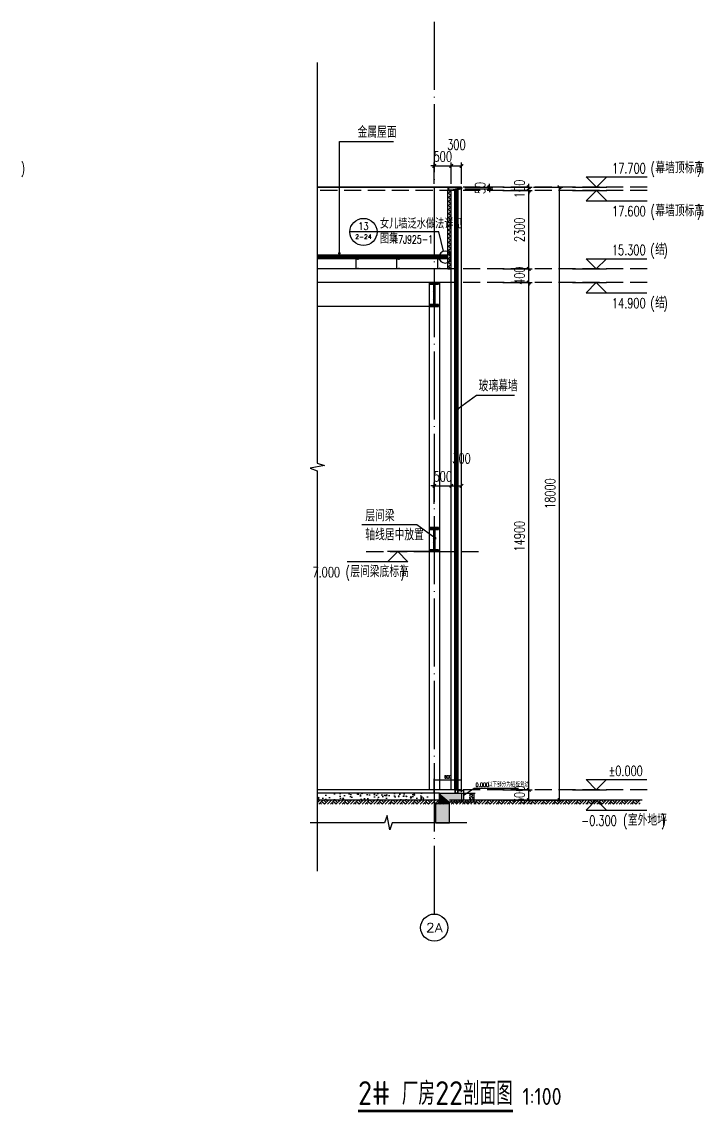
# Model space of a CAD drawing. Extents: x -1899985 to -450366, y 556196 to 2151267.
# Drawn here: x -1043821 to -1023892, y 558787 to 590815 of the extents above; entities that cross this region are included whole.
import ezdxf
from ezdxf.enums import TextEntityAlignment as Align

# ---------------------------------------------------------------- set-up
doc = ezdxf.new("R2010")
doc.units = 0
doc.header["$LTSCALE"] = 1000
doc.header["$MEASUREMENT"] = 0
doc.linetypes.add('__DASH', pattern=[0.35, 0.25, -0.1])
doc.linetypes.add('DOTE', pattern=[2.42, 2, -0.2, 0.02, -0.2])
doc.layers.get('Defpoints').update_dxf_attribs({"color": 210})
for name, color, linetype in [('20立剖面图及门窗表$0$A-WINDOW', 140, 'Continuous'), ('A-AXIS-D', 1, 'Continuous'), ('A-AXIS-DOTE', 14, 'DOTE'), ('A-AXIS-DP', 126, 'Continuous'), ('A-AXIS-SYMB', 3, 'Continuous'), ('A-CURTAIN', 134, 'Continuous'), ('A-HATCH-1', 252, 'Continuous'), ('A-HATCH-2', 251, 'Continuous'), ('A-LIN-V', 9, 'Continuous'), ('A-SFCE', 30, 'Continuous'), ('AS-COLN', 6, 'Continuous'), ('AS-WALL', 40, 'Continuous'), ('DIM_ELEV', 3, 'Continuous'), ('DIM_LEAD', 3, 'Continuous'), ('DIM_SYMB', 3, 'Continuous'), ('PUB_HATCH', 8, 'Continuous'), ('PUB_TEXT', 7, 'Continuous'), ('建-墙-填充', 8, 'Continuous'), ('建-柱-钢', 9, 'Continuous')]:
    doc.layers.add(name, color=color, linetype=linetype)
doc.styles.add('_TCH_AXIS', font='COMPLEX', dxfattribs={"bigfont": 'GBCBIG'})
doc.styles.add('_TCH_DIM', font='SIMPLEX', dxfattribs={"bigfont": 'GBCBIG'})
doc.styles.add('_TCH_DIM_T3', font='SIMPLEX', dxfattribs={"width": 0.705882, "bigfont": 'GBCBIG'})
doc.styles.get("Standard").update_dxf_attribs({"font": 'gbenor.shx', "bigfont": 'gbcbig.shx'})
doc.dimstyles.new('_TCH_ARCH&&100', dxfattribs={"dimtxt": 297.5, "dimasz": 100, "dimexe": 100, "dimexo": 100, "dimgap": 126.25, "dimtad": 1, "dimdec": 0, "dimzin": 0, "dimdsep": 46, "dimtxsty": '_TCH_DIM_T3', "dimblk": 'ARCHTICK', "dimcen": 0.09, "dimclrt": 7, "dimazin": 2, "dimtfac": 1, "dimtdec": 0, "dimtix": 1, "dimtmove": 2, "dimatfit": 3, "dimfxl": 0, "dimtolj": 1, "dimtzin": 0, "dimarcsym": 0})
doc.dimstyles.new('_TCH_ARCH&&30', dxfattribs={"dimtxt": 89.25, "dimasz": 30, "dimexe": 30, "dimexo": 30, "dimgap": 37.875, "dimtad": 1, "dimdec": 0, "dimzin": 0, "dimdsep": 46, "dimtxsty": '_TCH_DIM_T3', "dimblk": 'ARCHTICK', "dimcen": 0.09, "dimclrt": 7, "dimazin": 2, "dimtfac": 1, "dimtdec": 0, "dimtix": 1, "dimtmove": 2, "dimatfit": 3, "dimfxl": 0, "dimtolj": 1, "dimtzin": 0, "dimarcsym": 0})
pattern_1 = [(45, (0, 0), (-35.355339, 35.355339), []), (45, (23.57, 0), (-35.355339, 35.355339), [])]

# ---------------------------------------------------------------- blocks, each defined once
blk = doc.blocks.new('_ArchTick')
at = {"color": 0, "linetype": 'ByBlock', "const_width": 0.4}
blk.add_lwpolyline([(-0.5, -0.5), (0.5, 0.5)], dxfattribs=at)
blk = doc.blocks.new('*D118')
at = {"layer": 'A-AXIS-DP', "color": 0, "lineweight": -2}
for p, q in [((-1031704, 568187), (-1031704, 568584)), ((-1031704, 568554), (-1030904, 568554)), ((-1030904, 568187), (-1030904, 568584))]:
    blk.add_line(p, q, dxfattribs=at)
at = {"layer": 'Defpoints', "color": 0}
for p in [(-1030904, 568554), (-1031704, 568157), (-1030904, 568157)]:
    blk.add_point(p, dxfattribs=at)
at = {"layer": 'A-AXIS-DP', "color": 0, "lineweight": -2, "xscale": 30, "yscale": 30, "zscale": 30, "rotation": 180}
blk.add_blockref('_ArchTick', (-1031704, 568554), dxfattribs=at)
at = {"layer": 'A-AXIS-DP', "color": 0, "lineweight": -2, "xscale": 30, "yscale": 30, "zscale": 30}
blk.add_blockref('_ArchTick', (-1030904, 568554), dxfattribs=at)
at = {"layer": 'A-AXIS-DP', "color": 7, "insert": (-1031304, 568637), "char_height": 89.2, "attachment_point": 5, "style": '_TCH_DIM_T3'}
blk.add_mtext('\\A1;800', dxfattribs=at)
blk = doc.blocks.new('*D119')
at = {"layer": 'A-AXIS-DP', "color": 0, "lineweight": -2}
for p, q in [((-1030874, 568157), (-1030507, 568157)), ((-1030874, 567907), (-1030507, 567907)), ((-1030537, 567907), (-1030537, 568157))]:
    blk.add_line(p, q, dxfattribs=at)
at = {"layer": 'Defpoints', "color": 0}
for p in [(-1030904, 568157), (-1030904, 567907), (-1030537, 568157)]:
    blk.add_point(p, dxfattribs=at)
at = {"layer": 'A-AXIS-DP', "color": 0, "lineweight": -2, "xscale": 30, "yscale": 30, "zscale": 30}
for p, rotation in [((-1030537, 568157), 90), ((-1030537, 567907), 270)]:
    blk.add_blockref('_ArchTick', p, dxfattribs=dict(at, rotation=rotation))
at = {"layer": 'A-AXIS-DP', "color": 7, "insert": (-1030620, 568032), "char_height": 89.2, "attachment_point": 5, "rotation": 90, "style": '_TCH_DIM_T3'}
blk.add_mtext('\\A1;250', dxfattribs=at)
blk = doc.blocks.new('*D306')
at = {"layer": 'A-AXIS-DP', "color": 0, "lineweight": -2}
for p, q in [((-1030804, 585957), (-1029982, 585957)), ((-1030804, 585907), (-1029982, 585907)), ((-1030082, 585957), (-1030082, 586057)), ((-1030082, 585907), (-1030082, 585957)), ((-1030082, 585907), (-1030082, 585807))]:
    blk.add_line(p, q, dxfattribs=at)
at = {"layer": 'Defpoints', "color": 0}
for p in [(-1030904, 585957), (-1030904, 585907), (-1030082, 585957)]:
    blk.add_point(p, dxfattribs=at)
at = {"layer": 'A-AXIS-DP', "color": 0, "lineweight": -2, "xscale": 100, "yscale": 100, "zscale": 100}
for p, rotation in [((-1030082, 585957), 270), ((-1030082, 585907), 90)]:
    blk.add_blockref('_ArchTick', p, dxfattribs=dict(at, rotation=rotation))
at = {"layer": 'A-AXIS-DP', "color": 7, "insert": (-1030357, 585932), "char_height": 297.5, "attachment_point": 5, "rotation": 90, "style": '_TCH_DIM_T3'}
blk.add_mtext('\\A1;50', dxfattribs=at)
blk = doc.blocks.new('*D314')
at = {"layer": 'A-AXIS-DP', "color": 0, "lineweight": -2}
for p, q in [((-1031704, 577186), (-1031804, 577186)), ((-1031704, 576661), (-1031704, 577286)), ((-1031704, 577186), (-1031204, 577186)), ((-1031204, 576661), (-1031204, 577286)), ((-1031204, 577186), (-1031104, 577186))]:
    blk.add_line(p, q, dxfattribs=at)
at = {"layer": 'Defpoints', "color": 0}
for p in [(-1031204, 577186), (-1031704, 576561), (-1031204, 576561)]:
    blk.add_point(p, dxfattribs=at)
at = {"layer": 'A-AXIS-DP', "color": 0, "lineweight": -2, "xscale": 100, "yscale": 100, "zscale": 100}
blk.add_blockref('_ArchTick', (-1031704, 577186), dxfattribs=at)
at = {"layer": 'A-AXIS-DP', "color": 0, "lineweight": -2, "xscale": 100, "yscale": 100, "zscale": 100, "rotation": 180}
blk.add_blockref('_ArchTick', (-1031204, 577186), dxfattribs=at)
at = {"layer": 'A-AXIS-DP', "color": 7, "insert": (-1031454, 577461), "char_height": 297.5, "attachment_point": 5, "style": '_TCH_DIM_T3'}
blk.add_mtext('\\A1;500', dxfattribs=at)
blk = doc.blocks.new('*D315')
at = {"layer": 'A-AXIS-DP', "color": 0, "lineweight": -2}
for p, q in [((-1031204, 576661), (-1031204, 577286)), ((-1031204, 577186), (-1030904, 577186)), ((-1030904, 576661), (-1030904, 577286))]:
    blk.add_line(p, q, dxfattribs=at)
at = {"layer": 'Defpoints', "color": 0}
for p in [(-1030904, 577186), (-1031204, 576561), (-1030904, 576561)]:
    blk.add_point(p, dxfattribs=at)
at = {"layer": 'A-AXIS-DP', "color": 0, "lineweight": -2, "xscale": 100, "yscale": 100, "zscale": 100, "rotation": 180}
blk.add_blockref('_ArchTick', (-1031204, 577186), dxfattribs=at)
at = {"layer": 'A-AXIS-DP', "color": 0, "lineweight": -2, "xscale": 100, "yscale": 100, "zscale": 100}
blk.add_blockref('_ArchTick', (-1030904, 577186), dxfattribs=at)
at = {"layer": 'A-AXIS-DP', "color": 7, "insert": (-1030904, 577991), "char_height": 297.5, "attachment_point": 5, "style": '_TCH_DIM_T3'}
blk.add_mtext('\\A1;300', dxfattribs=at)
blk = doc.blocks.new('*D351')
at = {"layer": 'A-AXIS-DP', "color": 0, "lineweight": -2}
for p, q in [((-1031704, 586582), (-1031804, 586582)), ((-1031704, 586057), (-1031704, 586682)), ((-1031704, 586582), (-1031204, 586582)), ((-1031204, 586057), (-1031204, 586682)), ((-1031204, 586582), (-1031104, 586582))]:
    blk.add_line(p, q, dxfattribs=at)
at = {"layer": 'Defpoints', "color": 0}
for p in [(-1031204, 586582), (-1031704, 585957), (-1031204, 585957)]:
    blk.add_point(p, dxfattribs=at)
at = {"layer": 'A-AXIS-DP', "color": 0, "lineweight": -2, "xscale": 100, "yscale": 100, "zscale": 100}
blk.add_blockref('_ArchTick', (-1031704, 586582), dxfattribs=at)
at = {"layer": 'A-AXIS-DP', "color": 0, "lineweight": -2, "xscale": 100, "yscale": 100, "zscale": 100, "rotation": 180}
blk.add_blockref('_ArchTick', (-1031204, 586582), dxfattribs=at)
at = {"layer": 'A-AXIS-DP', "color": 7, "insert": (-1031454, 586857), "char_height": 297.5, "attachment_point": 5, "style": '_TCH_DIM_T3'}
blk.add_mtext('\\A1;500', dxfattribs=at)
blk = doc.blocks.new('*D352')
at = {"layer": 'A-AXIS-DP', "color": 0, "lineweight": -2}
for p, q in [((-1031204, 586057), (-1031204, 586682)), ((-1031204, 586582), (-1030904, 586582)), ((-1030904, 586057), (-1030904, 586682))]:
    blk.add_line(p, q, dxfattribs=at)
at = {"layer": 'Defpoints', "color": 0}
for p in [(-1030904, 586582), (-1031204, 585957), (-1030904, 585957)]:
    blk.add_point(p, dxfattribs=at)
at = {"layer": 'A-AXIS-DP', "color": 0, "lineweight": -2, "xscale": 100, "yscale": 100, "zscale": 100, "rotation": 180}
blk.add_blockref('_ArchTick', (-1031204, 586582), dxfattribs=at)
at = {"layer": 'A-AXIS-DP', "color": 0, "lineweight": -2, "xscale": 100, "yscale": 100, "zscale": 100}
blk.add_blockref('_ArchTick', (-1030904, 586582), dxfattribs=at)
at = {"layer": 'A-AXIS-DP', "color": 7, "insert": (-1031054, 587207), "char_height": 297.5, "attachment_point": 5, "style": '_TCH_DIM_T3'}
blk.add_mtext('\\A1;300', dxfattribs=at)
blk = doc.blocks.new('*D353')
at = {"layer": 'A-AXIS-D', "color": 0, "lineweight": -2}
for p, q in [((-1028787, 585957), (-1027927, 585957)), ((-1028027, 567957), (-1028027, 585957)), ((-1028787, 567957), (-1027927, 567957))]:
    blk.add_line(p, q, dxfattribs=at)
at = {"layer": 'Defpoints', "color": 0}
for p in [(-1028887, 585957), (-1028027, 585957), (-1028887, 567957)]:
    blk.add_point(p, dxfattribs=at)
at = {"layer": 'A-AXIS-D', "color": 0, "lineweight": -2, "xscale": 100, "yscale": 100, "zscale": 100}
for p, rotation in [((-1028027, 585957), 90), ((-1028027, 567957), 270)]:
    blk.add_blockref('_ArchTick', p, dxfattribs=dict(at, rotation=rotation))
at = {"layer": 'A-AXIS-D', "color": 7, "insert": (-1028302, 576957), "char_height": 297.5, "attachment_point": 5, "rotation": 90, "style": '_TCH_DIM_T3'}
blk.add_mtext('\\A1;18000', dxfattribs=at)
blk = doc.blocks.new('*D354')
at = {"layer": 'A-AXIS-D', "color": 0, "lineweight": -2}
for p, q in [((-1029688, 568257), (-1028827, 568257)), ((-1028927, 568257), (-1028927, 568357)), ((-1028927, 567957), (-1028927, 568257)), ((-1029688, 567957), (-1028827, 567957)), ((-1028927, 567957), (-1028927, 567857))]:
    blk.add_line(p, q, dxfattribs=at)
at = {"layer": 'Defpoints', "color": 0}
for p in [(-1029788, 568257), (-1028927, 568257), (-1029788, 567957)]:
    blk.add_point(p, dxfattribs=at)
at = {"layer": 'A-AXIS-D', "color": 0, "lineweight": -2, "xscale": 100, "yscale": 100, "zscale": 100}
for p, rotation in [((-1028927, 568257), 270), ((-1028927, 567957), 90)]:
    blk.add_blockref('_ArchTick', p, dxfattribs=dict(at, rotation=rotation))
at = {"layer": 'A-AXIS-D', "color": 7, "insert": (-1029202, 568107), "char_height": 297.5, "attachment_point": 5, "rotation": 90, "style": '_TCH_DIM_T3'}
blk.add_mtext('\\A1;300', dxfattribs=at)
blk = doc.blocks.new('*D355')
at = {"layer": 'A-AXIS-D', "color": 0, "lineweight": -2}
for p, q in [((-1029688, 583157), (-1028827, 583157)), ((-1028927, 568257), (-1028927, 583157)), ((-1029688, 568257), (-1028827, 568257))]:
    blk.add_line(p, q, dxfattribs=at)
at = {"layer": 'Defpoints', "color": 0}
for p in [(-1029788, 583157), (-1028927, 583157), (-1029788, 568257)]:
    blk.add_point(p, dxfattribs=at)
at = {"layer": 'A-AXIS-D', "color": 0, "lineweight": -2, "xscale": 100, "yscale": 100, "zscale": 100}
for p, rotation in [((-1028927, 583157), 90), ((-1028927, 568257), 270)]:
    blk.add_blockref('_ArchTick', p, dxfattribs=dict(at, rotation=rotation))
at = {"layer": 'A-AXIS-D', "color": 7, "insert": (-1029202, 575707), "char_height": 297.5, "attachment_point": 5, "rotation": 90, "style": '_TCH_DIM_T3'}
blk.add_mtext('\\A1;14900', dxfattribs=at)
blk = doc.blocks.new('*D356')
at = {"layer": 'A-AXIS-D', "color": 0, "lineweight": -2}
for p, q in [((-1029688, 583557), (-1028827, 583557)), ((-1028927, 583557), (-1028927, 583657)), ((-1028927, 583157), (-1028927, 583557)), ((-1029688, 583157), (-1028827, 583157)), ((-1028927, 583157), (-1028927, 583057))]:
    blk.add_line(p, q, dxfattribs=at)
at = {"layer": 'Defpoints', "color": 0}
for p in [(-1029788, 583557), (-1028927, 583557), (-1029788, 583157)]:
    blk.add_point(p, dxfattribs=at)
at = {"layer": 'A-AXIS-D', "color": 0, "lineweight": -2, "xscale": 100, "yscale": 100, "zscale": 100}
for p, rotation in [((-1028927, 583557), 270), ((-1028927, 583157), 90)]:
    blk.add_blockref('_ArchTick', p, dxfattribs=dict(at, rotation=rotation))
at = {"layer": 'A-AXIS-D', "color": 7, "insert": (-1029202, 583357), "char_height": 297.5, "attachment_point": 5, "rotation": 90, "style": '_TCH_DIM_T3'}
blk.add_mtext('\\A1;400', dxfattribs=at)
blk = doc.blocks.new('*D357')
at = {"layer": 'A-AXIS-D', "color": 0, "lineweight": -2}
for p, q in [((-1029688, 585857), (-1028827, 585857)), ((-1028927, 583557), (-1028927, 585857)), ((-1029688, 583557), (-1028827, 583557))]:
    blk.add_line(p, q, dxfattribs=at)
at = {"layer": 'Defpoints', "color": 0}
for p in [(-1029788, 585857), (-1028927, 585857), (-1029788, 583557)]:
    blk.add_point(p, dxfattribs=at)
at = {"layer": 'A-AXIS-D', "color": 0, "lineweight": -2, "xscale": 100, "yscale": 100, "zscale": 100}
for p, rotation in [((-1028927, 585857), 90), ((-1028927, 583557), 270)]:
    blk.add_blockref('_ArchTick', p, dxfattribs=dict(at, rotation=rotation))
at = {"layer": 'A-AXIS-D', "color": 7, "insert": (-1029202, 584707), "char_height": 297.5, "attachment_point": 5, "rotation": 90, "style": '_TCH_DIM_T3'}
blk.add_mtext('\\A1;2300', dxfattribs=at)
blk = doc.blocks.new('*D358')
at = {"layer": 'A-AXIS-D', "color": 0, "lineweight": -2}
for p, q in [((-1029688, 585957), (-1028827, 585957)), ((-1029688, 585857), (-1028827, 585857)), ((-1028927, 585957), (-1028927, 586057)), ((-1028927, 585857), (-1028927, 585957)), ((-1028927, 585857), (-1028927, 585757))]:
    blk.add_line(p, q, dxfattribs=at)
at = {"layer": 'Defpoints', "color": 0}
for p in [(-1029788, 585957), (-1029788, 585857), (-1028927, 585957)]:
    blk.add_point(p, dxfattribs=at)
at = {"layer": 'A-AXIS-D', "color": 0, "lineweight": -2, "xscale": 100, "yscale": 100, "zscale": 100}
for p, rotation in [((-1028927, 585957), 270), ((-1028927, 585857), 90)]:
    blk.add_blockref('_ArchTick', p, dxfattribs=dict(at, rotation=rotation))
at = {"layer": 'A-AXIS-D', "color": 7, "insert": (-1029202, 585907), "char_height": 297.5, "attachment_point": 5, "rotation": 90, "style": '_TCH_DIM_T3'}
blk.add_mtext('\\A1;100', dxfattribs=at)
blk = doc.blocks.new('$LinePat$素土夯实')
at = {"color": 0}
for p, q in [((0, -210), (210, 0)), ((120, -300), (420, 0)), ((420, 0), (608, -188)), ((495, -300), (795, 0)), ((615, 0), (705, -90)), ((210, -210), (300, -300)), ((315, -105), (502, -293)), ((705, -300), (795, -210))]:
    blk.add_line(p, q, dxfattribs=at)
blk = doc.blocks.new('CURVEPATTERNLIB$SYSLIB$岩棉板')
at = {"color": 0}
for p, q in [((0, -17), (12, -67)), ((12, -67), (24, -17))]:
    blk.add_line(p, q, dxfattribs=at)
for centre, start, end in [((12, -17), 0, 180), ((0, -67), 270, 0), ((24, -67), 180, 270)]:
    blk.add_arc(centre, 12, start, end, dxfattribs=at)

msp = doc.modelspace()

# ---------------------------------------------------------------- hatches: boundary and pattern name
at = {"layer": 'A-HATCH-1'}
h = msp.add_hatch(dxfattribs=at)
h.set_pattern_fill('混凝土', color=256, scale=50)
h.set_pattern_definition([(50, (0, 0), (358.63009, -31.37607), [37.5, -412.5]), (355, (0, 0), (-69.37567, 376.09607), [30, -330]), (100.4514, (29.9, -2.6), (289.25469, 344.71977), [31.8701, -350.57106]), (46.1842, (0, 100), (533.62052, -82.7595), [56.25, -618.75]), (96.6356, (44.47, 93.1), (467.33135, 487.05894), [47.80514, -525.8565]), (351.1842, (0, 100), (467.33097, 487.0593), [45, -495]), (21, (50, 75), (298.453526, -201.309445), [37.5, -412.5]), (326, (50, 75), (121.65767, 362.57502), [30, -330]), (71.4514, (74.87, 58.22), (420.11131, 161.26525), [31.8701, -350.57106]), (37.5, (0, 0), (6.079928, 166.446927), [0, -326, 0, -335, 0, -331.25]), (7.5, (0, 0), (131.53477, 197.205856), [0, -191, 0, -318.5, 0, -126.25]), (327.5, (-111.5, 0), (266.911218, -11.277436), [0, -125, 0, -390, 0, -517.5]), (317.5, (-161.5, 0), (291.593085, 50.05249), [0, -162.5, 0, -259, 0, -367.5])])
h.paths.add_polyline_path([(-1035143.3, 568157.5), (-1035143.3, 567957.5), (-1031853.9, 567957.5), (-1031853.9, 568157.5)])
at = {"layer": 'PUB_HATCH'}
h = msp.add_hatch(dxfattribs=at)
h.set_pattern_fill('多孔材料', color=256, scale=30, style=0)
h.set_pattern_definition([(45, (60, 0), (-60.000061, 60.000061), []), (135, (60, 0), (-60.000061, -60.000061), [])])
h.paths.add_polyline_path([(-1031203.9, 583557.5), (-1031203.9, 585856.9), (-1031303.9, 585856.9), (-1031303.9, 583557.5)])
for points in [[(-1031253.9, 567290), (-1031253.9, 567856.9), (-1031653.9, 567856.9), (-1031653.9, 567290)], [(-1031553.9, 568157.5), (-1031253.9, 567907.5), (-1030903.9, 567907.5), (-1030903.9, 568157.5)], [(-1031253.9, 567856.9), (-1031253.9, 567907.5), (-1031553.9, 568157.5), (-1031553.9, 567856.9)]]:
    msp.add_hatch(color=256, dxfattribs=at).paths.add_polyline_path(points)
at = {"layer": '建-墙-填充'}
h = msp.add_hatch(dxfattribs=at)
h.set_pattern_fill('金属', color=256, scale=20, style=0)
h.set_pattern_definition(pattern_1)
h.paths.add_polyline_path([(-1031578.9, 583157.5), (-1031828.9, 583157.5), (-1031828.9, 583107.5), (-1031728.9, 583107.5), (-1031728.9, 582507.5), (-1031828.9, 582507.5), (-1031828.9, 582457.5), (-1031578.9, 582457.5), (-1031578.9, 582507.5), (-1031678.9, 582507.5), (-1031678.9, 583107.5), (-1031578.9, 583107.5)])
h = msp.add_hatch(dxfattribs=at)
h.set_pattern_fill('金属', color=256, scale=20, style=0)
h.set_pattern_definition(pattern_1)
h.paths.add_polyline_path([(-1031828.9, 575957.5), (-1031828.9, 575907.5), (-1031728.9, 575907.5), (-1031728.9, 575307.5), (-1031828.9, 575307.5), (-1031828.9, 575257.5), (-1031578.9, 575257.5), (-1031578.9, 575307.5), (-1031678.9, 575307.5), (-1031678.9, 575907.5), (-1031578.9, 575907.5), (-1031578.9, 575957.5)])

# ---------------------------------------------------------------- linework, layer by layer
at = {"layer": '20立剖面图及门窗表$0$A-WINDOW'}
for p, q in [((-1031103.9, 568257.5), (-1031103.9, 585874.1)), ((-1031070.9, 568257.5), (-1031070.9, 585879.6)), ((-1031036.9, 568257.5), (-1031036.9, 585885.3)), ((-1031003.9, 568257.5), (-1031003.9, 585890.8))]:
    msp.add_line(p, q, dxfattribs=at)
for points in [[(-1031303.9, 585856.9), (-1031203.9, 585857.5), (-1030903.9, 585907.5), (-1030903.9, 585957.5), (-1031303.9, 585956.9)], [(-1031283.9, 585876.9), (-1031205.6, 585877.5), (-1030923.9, 585924.4), (-1030923.9, 585937.5), (-1031283.9, 585936.9)], [(-1031103.9, 568157.5), (-1031003.9, 568157.5), (-1031003.9, 568257.5), (-1031103.9, 568257.5)], [(-1031093.9, 568167.5), (-1031013.9, 568167.5), (-1031013.9, 568247.5), (-1031093.9, 568247.5)]]:
    msp.add_lwpolyline(points, close=True, dxfattribs=at)
at = {"layer": 'A-AXIS-D'}
msp.add_circle((-1031703.9, 564208.3), 400, dxfattribs=at)
at = {"layer": 'A-AXIS-DOTE'}
msp.add_line((-1031703.9, 590815.2), (-1031703.9, 564608.3), dxfattribs=at)
at = {"layer": 'A-AXIS-DOTE', "linetype": '__DASH', "ltscale": 2}
for p, q in [((-1031305.9, 585956.9), (-1035143.3, 585957.5)), ((-1025451.2, 585957.5), (-1035143.3, 585957.5)), ((-1025451.2, 585857.5), (-1035143.3, 585857.5)), ((-1025451.2, 583557.5), (-1035143.3, 583557.5)), ((-1025451.2, 583157.5), (-1035143.3, 583157.5)), ((-1033700.4, 575257.5), (-1030212.7, 575257.5)), ((-1031703.9, 568257.5), (-1035143.3, 568257.5)), ((-1025451.2, 568257.5), (-1035143.3, 568257.5))]:
    msp.add_line(p, q, dxfattribs=at)
at = {"layer": 'A-AXIS-SYMB'}
for p, q in [((-1033385, 584642.3), (-1034185, 584642.3)), ((-1031566.7, 584642.3), (-1033385, 584642.3)), ((-1031429.2, 584076.7), (-1031566.7, 584642.3)), ((-1031006.8, 579458.8), (-1030467.7, 579853.2)), ((-1030467.7, 579853.2), (-1029348.9, 579853.2)), ((-1032218.1, 576039), (-1033834.8, 576039)), ((-1031678.9, 575644.6), (-1032218.1, 576039))]:
    msp.add_line(p, q, dxfattribs=at)
msp.add_lwpolyline([(-1031210.3, 583904.7, 1), (-1031564.4, 583904.7, 1)], format="xyb", close=True, dxfattribs=at)
at = {"layer": 'A-AXIS-SYMB', "const_width": 40}
for points in [[(-1031022.9, 579447, 1), (-1030990.7, 579470.6, 1)], [(-1031662.8, 575632.8, 1), (-1031695.1, 575656.4, 1)]]:
    msp.add_lwpolyline(points, format="xyb", close=True, dxfattribs=at)
at = {"layer": 'A-AXIS-SYMB'}
msp.add_circle((-1033785, 584642.3), 400, dxfattribs=at)
at = {"layer": 'A-CURTAIN', "const_width": 15}
msp.add_lwpolyline([(-1031003.9, 568257.5), (-1030824.1, 568257.5), (-1030824.1, 567957.5)], dxfattribs=at)
at = {"layer": 'A-CURTAIN'}
msp.add_lwpolyline([(-1031003.9, 568237.5), (-1030844.1, 568237.5), (-1030844.1, 567957.5)], dxfattribs=at)
at = {"layer": 'A-LIN-V'}
for p, q in [((-1035143.3, 585957.5), (-1031305.9, 585956.9)), ((-1031305.9, 585956.9), (-1030903.9, 585957.5)), ((-1030903.9, 585957.5), (-1030903.9, 585907.5)), ((-1030903.9, 568257.5), (-1030903.9, 585907.5)), ((-1031203.9, 583558), (-1035143.3, 583558)), ((-1031203.9, 568257.5), (-1031203.9, 583558)), ((-1031853.9, 583157.5), (-1035143.3, 583157.5)), ((-1031853.9, 583157.5), (-1031853.9, 568257.5)), ((-1031203.9, 583157.5), (-1031853.9, 583157.5)), ((-1031553.9, 583157.5), (-1031553.9, 568257.5)), ((-1031853.9, 582457.5), (-1035143.3, 582457.5))]:
    msp.add_line(p, q, dxfattribs=at)
for points in [[(-1033941.7, 583827.9), (-1033941.7, 583847.9), (-1034011.7, 583847.9), (-1034011.7, 583567.9), (-1033941.7, 583567.9), (-1033941.7, 583587.9)], [(-1032739.5, 583827.9), (-1032739.5, 583847.9), (-1032809.5, 583847.9), (-1032809.5, 583567.9), (-1032739.5, 583567.9), (-1032739.5, 583587.9)], [(-1031537.4, 583827.9), (-1031537.4, 583847.9), (-1031607.4, 583847.9), (-1031607.4, 583567.9), (-1031537.4, 583567.9), (-1031537.4, 583587.9)]]:
    msp.add_lwpolyline(points, dxfattribs=at)
at = {"layer": 'A-SFCE'}
for p, q in [((-1030903.9, 568257.5), (-1035143.3, 568257.5)), ((-1031253.9, 567957.5), (-1025599.3, 567957.5))]:
    msp.add_line(p, q, dxfattribs=at)
at = {"layer": 'AS-COLN'}
for p, q in [((-1031303.9, 583958), (-1035143.3, 583958)), ((-1031303.9, 583858), (-1035143.3, 583858)), ((-1031553.9, 568157.5), (-1035143.3, 568157.5)), ((-1035143.3, 567957.5), (-1031403.9, 567957.5)), ((-1031653.9, 567290), (-1031653.9, 567856.9)), ((-1031653.9, 567856.9), (-1031253.9, 567856.9)), ((-1031553.9, 568157.5), (-1030903.9, 568157.5)), ((-1031553.9, 567856.9), (-1031553.9, 568157.5)), ((-1031553.9, 567856.9), (-1031253.9, 567856.9)), ((-1031253.9, 567907.5), (-1030903.9, 567907.5)), ((-1031253.9, 567856.9), (-1031253.9, 567907.5)), ((-1031253.9, 567290), (-1031253.9, 567856.9)), ((-1030903.9, 568157.5), (-1030903.9, 567907.5)), ((-1031653.9, 567290), (-1031253.9, 567290))]:
    msp.add_line(p, q, dxfattribs=at)
at = {"layer": 'AS-WALL'}
for p, q in [((-1031303.9, 583557.5), (-1031303.9, 585856.9)), ((-1031303.9, 585856.9), (-1031203.9, 585856.9)), ((-1031203.9, 583557.5), (-1031203.9, 585856.9)), ((-1031303.9, 583557.5), (-1031203.9, 583557.5))]:
    msp.add_line(p, q, dxfattribs=at)
at = {"layer": 'DIM_ELEV'}
for p, q in [((-1026939.2, 585957.5), (-1027239.2, 586257.5)), ((-1027239.2, 586257.5), (-1025451.2, 586257.5)), ((-1026939.2, 585957.5), (-1026639.2, 586257.5)), ((-1027639.2, 585957.5), (-1026639.2, 585957.5)), ((-1027639.2, 585857.5), (-1026639.2, 585857.5)), ((-1026939.2, 585857.5), (-1027239.2, 585557.5)), ((-1026939.2, 585857.5), (-1026639.2, 585557.5)), ((-1027239.2, 585557.5), (-1025451.2, 585557.5)), ((-1027643.5, 583557.5), (-1026643.5, 583557.5)), ((-1026943.5, 583557.5), (-1027243.5, 583857.5)), ((-1027243.5, 583857.5), (-1025455.5, 583857.5)), ((-1026943.5, 583557.5), (-1026643.5, 583857.5)), ((-1027643.5, 583157.5), (-1026643.5, 583157.5)), ((-1026943.5, 583157.5), (-1027243.5, 582857.5)), ((-1026943.5, 583157.5), (-1026643.5, 582857.5)), ((-1027243.5, 582857.5), (-1025455.5, 582857.5)), ((-1032776.7, 575257.5), (-1033076.7, 574957.5)), ((-1031775.6, 575257.5), (-1033076.7, 575257.5)), ((-1032776.7, 575257.5), (-1032476.7, 574957.5)), ((-1032476.7, 574957.5), (-1034264.7, 574957.5)), ((-1026943.5, 568257.5), (-1027243.5, 568557.5)), ((-1027243.5, 568557.5), (-1025455.5, 568557.5)), ((-1026943.5, 568257.5), (-1026643.5, 568557.5)), ((-1027643.5, 568257.5), (-1026643.5, 568257.5)), ((-1027643.5, 567957.5), (-1026643.5, 567957.5)), ((-1026943.5, 567957.5), (-1027243.5, 567657.5)), ((-1026943.5, 567957.5), (-1026643.5, 567657.5)), ((-1027243.5, 567657.5), (-1025455.5, 567657.5))]:
    msp.add_line(p, q, dxfattribs=at)
at = {"layer": 'DIM_LEAD'}
for p, q in [((-1030824.1, 568107.5), (-1030533.7, 568303.5)), ((-1030533.7, 568303.5), (-1029227.1, 568303.5))]:
    msp.add_line(p, q, dxfattribs=at)
msp.add_lwpolyline([(-1030824.1, 568107.5, 0, 32, 0), (-1030724.6, 568174.6, 0, 0, 0)], format="xyseb", dxfattribs=at)
at = {"layer": 'DIM_SYMB'}
for p, q in [((-1034492.5, 584015.4), (-1034492.5, 587302.8)), ((-1034492.5, 587302.8), (-1032906.3, 587302.8))]:
    msp.add_line(p, q, dxfattribs=at)
for points in [[(-1035143.3, 589621.9), (-1035143.3, 577855.4), (-1034933.3, 577778.9), (-1035353.3, 577704.9), (-1035143.3, 577630.4), (-1035143.3, 565863.8)], [(-1030748.9, 567290), (-1032937.7, 567290), (-1033014.1, 567080), (-1033088.2, 567500), (-1033162.7, 567290), (-1035351.5, 567290)]]:
    msp.add_lwpolyline(points, dxfattribs=at)
at = {"layer": 'DIM_SYMB', "const_width": 40}
msp.add_lwpolyline([(-1034492.5, 583995.4, 1), (-1034492.5, 584035.4, 1)], format="xyb", close=True, dxfattribs=at)
at = {"layer": 'DIM_SYMB', "const_width": 70}
msp.add_lwpolyline([(-1033941.5, 558822.4), (-1029393, 558822.4)], dxfattribs=at)
at = {"layer": '建-柱-钢'}
for p, q in [((-1031578.9, 583157.5), (-1031828.9, 583157.5)), ((-1031828.9, 583157.5), (-1031828.9, 583107.5)), ((-1031828.9, 583107.5), (-1031728.9, 583107.5)), ((-1031728.9, 583107.5), (-1031728.9, 582507.5)), ((-1031678.9, 582507.5), (-1031678.9, 583107.5)), ((-1031678.9, 583107.5), (-1031578.9, 583107.5)), ((-1031578.9, 583107.5), (-1031578.9, 583157.5)), ((-1031728.9, 582507.5), (-1031828.9, 582507.5)), ((-1031828.9, 582507.5), (-1031828.9, 582457.5)), ((-1031828.9, 582457.5), (-1031578.9, 582457.5)), ((-1031578.9, 582507.5), (-1031678.9, 582507.5)), ((-1031578.9, 582457.5), (-1031578.9, 582507.5)), ((-1031828.9, 575957.5), (-1031828.9, 575907.5)), ((-1031578.9, 575957.5), (-1031828.9, 575957.5)), ((-1031828.9, 575907.5), (-1031728.9, 575907.5)), ((-1031728.9, 575907.5), (-1031728.9, 575307.5)), ((-1031678.9, 575307.5), (-1031678.9, 575907.5)), ((-1031678.9, 575907.5), (-1031578.9, 575907.5)), ((-1031578.9, 575907.5), (-1031578.9, 575957.5)), ((-1031728.9, 575307.5), (-1031828.9, 575307.5)), ((-1031828.9, 575307.5), (-1031828.9, 575257.5)), ((-1031828.9, 575257.5), (-1031578.9, 575257.5)), ((-1031578.9, 575307.5), (-1031678.9, 575307.5)), ((-1031578.9, 575257.5), (-1031578.9, 575307.5))]:
    msp.add_line(p, q, dxfattribs=at)

# ---------------------------------------------------------------- block references
at = {"layer": 'A-HATCH-1', "yscale": 0.4, "zscale": 0.4}
for p, xscale in [((-1035143.3, 567957.5), 0.4275996444593978), ((-1034803.4, 567957.5), 0.4275996444593978), ((-1034463.4, 567957.5), 0.4275996444593978), ((-1034123.5, 567957.5), 0.4275996444593978), ((-1033783.5, 567957.5), 0.4275996444593978), ((-1033443.6, 567957.5), 0.4275996444593978), ((-1033103.7, 567957.5), 0.4275996444593978), ((-1032763.7, 567957.5), 0.4275996444593978), ((-1032423.8, 567957.5), 0.4275996444593978), ((-1032083.8, 567957.5), 0.4275996444593978), ((-1031743.9, 567957.5), 0.4275996444593978), ((-1031253.9, 567957.5), 0.4138884796344335), ((-1030924.9, 567957.5), 0.4138884796344335), ((-1030595.9, 567957.5), 0.4138884796344335), ((-1030266.8, 567957.5), 0.4138884796344335), ((-1029937.8, 567957.5), 0.4138884796344335), ((-1029608.7, 567957.5), 0.4138884796344335), ((-1029279.7, 567957.5), 0.4138884796344335), ((-1028950.7, 567957.5), 0.4138884796344335), ((-1028621.6, 567957.5), 0.4138884796344335), ((-1028292.6, 567957.5), 0.4138884796344335), ((-1027963.5, 567957.5), 0.4138884796344335), ((-1027634.5, 567957.5), 0.4138884796344335), ((-1027305.5, 567957.5), 0.4138884796344335), ((-1026976.4, 567957.5), 0.4138884796344335), ((-1026647.4, 567957.5), 0.4138884796344335), ((-1026318.3, 567957.5), 0.4138884796344335), ((-1025989.3, 567957.5), 0.4138884796344335)]:
    msp.add_blockref('$LinePat$素土夯实', p, dxfattribs=dict(at, xscale=xscale))
at = {"layer": 'A-HATCH-2', "xscale": 1.355705822947016, "yscale": 1.351351351351351, "zscale": 1.351351351351351, "rotation": 5.385620642513074e-11}
for p in [(-1035143.3, 583965), (-1035110.8, 583965), (-1035078.2, 583965), (-1035045.7, 583965), (-1035013.2, 583965), (-1034980.6, 583965), (-1034948.1, 583965), (-1034915.5, 583965), (-1034883, 583965), (-1034850.5, 583965), (-1034817.9, 583965), (-1034785.4, 583965), (-1034752.9, 583965), (-1034720.3, 583965), (-1034687.8, 583965), (-1034655.3, 583965), (-1034622.7, 583965), (-1034590.2, 583965), (-1034557.6, 583965), (-1034525.1, 583965), (-1034492.6, 583965), (-1034460, 583965), (-1034427.5, 583965), (-1034395, 583965), (-1034362.4, 583965), (-1034329.9, 583965), (-1034297.3, 583965), (-1034264.8, 583965), (-1034232.3, 583965), (-1034199.7, 583965), (-1034167.2, 583965), (-1034134.7, 583965), (-1034102.1, 583965), (-1034069.6, 583965), (-1034037.1, 583965), (-1034004.5, 583965), (-1033972, 583965), (-1033939.4, 583965), (-1033906.9, 583965), (-1033874.4, 583965), (-1033841.8, 583965), (-1033809.3, 583965), (-1033776.8, 583965), (-1033744.2, 583965), (-1033711.7, 583965), (-1033679.1, 583965), (-1033646.6, 583965), (-1033614.1, 583965), (-1033581.5, 583965), (-1033549, 583965), (-1033516.5, 583965), (-1033483.9, 583965), (-1033451.4, 583965), (-1033418.8, 583965), (-1033386.3, 583965), (-1033353.8, 583965), (-1033321.2, 583965), (-1033288.7, 583965), (-1033256.2, 583965), (-1033223.6, 583965), (-1033191.1, 583965), (-1033158.6, 583965), (-1033126, 583965), (-1033093.5, 583965), (-1033060.9, 583965), (-1033028.4, 583965), (-1032995.9, 583965), (-1032963.3, 583965), (-1032930.8, 583965), (-1032898.3, 583965), (-1032865.7, 583965), (-1032833.2, 583965), (-1032800.6, 583965), (-1032768.1, 583965), (-1032735.6, 583965), (-1032703, 583965), (-1032670.5, 583965), (-1032638, 583965), (-1032605.4, 583965), (-1032572.9, 583965), (-1032540.4, 583965), (-1032507.8, 583965), (-1032475.3, 583965), (-1032442.7, 583965), (-1032410.2, 583965), (-1032377.7, 583965), (-1032345.1, 583965), (-1032312.6, 583965), (-1032280.1, 583965), (-1032247.5, 583965), (-1032215, 583965), (-1032182.4, 583965), (-1032149.9, 583965), (-1032117.4, 583965), (-1032084.8, 583965), (-1032052.3, 583965), (-1032019.8, 583965), (-1031987.2, 583965), (-1031954.7, 583965), (-1031922.1, 583965), (-1031889.6, 583965), (-1031857.1, 583965), (-1031824.5, 583965), (-1031792, 583965), (-1031759.5, 583965), (-1031726.9, 583965), (-1031694.4, 583965), (-1031661.9, 583965), (-1031629.3, 583965), (-1031596.8, 583965), (-1031564.2, 583965), (-1031531.7, 583965), (-1031499.2, 583965), (-1031466.6, 583965), (-1031434.1, 583965), (-1031401.6, 583965), (-1031369, 583965), (-1031336.5, 583965)]:
    msp.add_blockref('CURVEPATTERNLIB$SYSLIB$岩棉板', p, dxfattribs=at)

# ---------------------------------------------------------------- texts
at = {"layer": 'PUB_TEXT', "style": '_TCH_DIM'}
for s, height, p in [('金属屋面', 337.59, (-1033957.1, 587407.8)), ('幕墙顶标高', 337.59, (-1025211.2, 586362.5)), ('幕墙顶标高', 337.59, (-1025211.2, 585102.5)), ('女儿墙泛水做法详见', 270.07, (-1033301, 584744.2)), ('图集', 270.07, (-1033301, 584305.1)), ('结', 337.6, (-1025215.5, 583962.5)), ('结', 337.6, (-1025215.5, 582402.5)), ('玻璃幕墙', 337.59, (-1030399.6, 579958.2)), ('层间梁', 337.59, (-1033729.8, 576144)), ('轴线居中放置', 337.59, (-1033729.8, 575584)), ('层间梁底标高', 337.59, (-1034171, 574502.5)), ('以下部分为铝板包边', 135.04, (-1030131.4, 568345.5)), ('室外地坪', 337.59, (-1026016.7, 567202.5))]:
    msp.add_text(s, height=height, dxfattribs=at).set_placement(p)
at = {"layer": 'PUB_TEXT', "style": '_TCH_DIM', "width": 0.705882}
for s, height, p in [(')', 297.5, (-1043847.6, 586362.5)), ('17.700', 297.5, (-1026481.2, 586362.5)), ('(', 297.5, (-1025351.2, 586362.5)), (')', 297.5, (-1023982.5, 586362.5)), ('17.600', 297.5, (-1026481.2, 585102.5)), ('(', 297.5, (-1025351.2, 585102.5)), (')', 297.5, (-1023982.5, 585102.5)), ('17J925-1', 238, (-1032907.8, 584305.1)), ('15.300', 297.5, (-1026485.5, 583962.5)), ('(', 297.5, (-1025355.5, 583962.5)), (')', 297.5, (-1024969.7, 583962.5)), ('14.900', 297.5, (-1026485.5, 582402.5)), ('(', 297.5, (-1025355.5, 582402.5)), (')', 297.5, (-1024969.7, 582402.5)), ('7.000', 297.5, (-1035281, 574502.5)), ('(', 297.5, (-1034311, 574502.5)), (')', 297.5, (-1032696.5, 574502.5)), ('%%P0.000', 297.5, (-1026585.5, 568662.5)), ('0.000', 119, (-1030491.4, 568345.5)), ('(', 297.5, (-1026156.7, 567202.5)), (')', 297.5, (-1025033.7, 567202.5)), ('-0.300', 297.5, (-1027386.7, 567202.5))]:
    msp.add_text(s, height=height, dxfattribs=at).set_placement(p)
at = {"layer": 'PUB_TEXT'}
for s, height, style, p, p2 in [('13', 213.49, '_TCH_DIM', (-1033937.5, 584704.9), (-1033632.5, 584704.9)), ('2-24', 126.11, '_TCH_DIM', (-1034028.2, 584439.6), (-1033541.8, 584439.6)), ('2A', 270.86, '_TCH_AXIS', (-1031949, 564072.8), (-1031458.9, 564072.8))]:
    msp.add_text(s, height=height, dxfattribs=dict(at, style=style)).set_placement(p, p2, align=Align.FIT)
for s, height, p in [('2#', 700, (-1033941.5, 558999.6)), ('厂房', 675.18, (-1032658.2, 558999.6)), ('22', 700, (-1031675.2, 558999.6)), ('剖面图', 675.18, (-1030858.6, 558999.6)), ('1:100', 500, (-1029113, 558999.6))]:
    msp.add_text(s, height=height, dxfattribs=at).set_placement(p)

# ---------------------------------------------------------------- dimensions: what is measured, and where the dimension line sits
at = {"layer": 'A-AXIS-D'}
for p1, p2, picture, middle in [((-1029788.1, 585857.5), (-1029788.1, 585957.5), '*D358', (-1029202.2, 585907.5)), ((-1029788.1, 583557.5), (-1029788.1, 585857.5), '*D357', (-1029202.2, 584707.5)), ((-1028887.5, 567957.5), (-1028887.5, 585957.5), '*D353', (-1028301.5, 576957.5)), ((-1029788.1, 583157.5), (-1029788.1, 583557.5), '*D356', (-1029202.2, 583357.5)), ((-1029788.1, 568257.5), (-1029788.1, 583157.5), '*D355', (-1029202.2, 575707.5)), ((-1029788.1, 567957.5), (-1029788.1, 568257.5), '*D354', (-1029202.2, 568107.5))]:
    dim = msp.add_aligned_dim(p1=p1, p2=p2, distance=-860.9, dimstyle='_TCH_ARCH&&100', dxfattribs=at)
    dim.commit()
    dim.dimension.update_dxf_attribs({"geometry": picture, "text_midpoint": middle})
at = {"layer": 'A-AXIS-DP'}
for base, p1, p2, picture, middle in [((-1030903.9, 586581.6), (-1031203.9, 585957.5), (-1030903.9, 585957.5), '*D352', (-1031053.9, 587207.4)), ((-1030903.9, 577185.7), (-1031203.9, 576561.5), (-1030903.9, 576561.5), '*D315', (-1030903.9, 577991))]:
    dim = msp.add_linear_dim(base=base, p1=p1, p2=p2, angle=0, dimstyle='_TCH_ARCH&&100', dxfattribs=at)
    dim.commit()
    dim.dimension.update_dxf_attribs({"geometry": picture, "text_midpoint": middle, "dimtype": 129})
for p1, p2, distance, dimstyle, picture, middle in [((-1031703.9, 585957.5), (-1031203.9, 585957.5), 624.2, '_TCH_ARCH&&100', '*D351', (-1031453.9, 586856.6)), ((-1030903.9, 585907.5), (-1030903.9, 585957.5), -821.9, '_TCH_ARCH&&100', '*D306', (-1030357.1, 585932.5)), ((-1031703.9, 576561.5), (-1031203.9, 576561.5), 624.2, '_TCH_ARCH&&100', '*D314', (-1031453.9, 577460.7)), ((-1031703.9, 568157.5), (-1030903.9, 568157.5), 396.8, '_TCH_ARCH&&30', '*D118', (-1031303.9, 568636.7)), ((-1030903.9, 567907.5), (-1030903.9, 568157.5), -366.7, '_TCH_ARCH&&30', '*D119', (-1030619.8, 568032.5))]:
    dim = msp.add_aligned_dim(p1=p1, p2=p2, distance=distance, dimstyle=dimstyle, dxfattribs=at)
    dim.commit()
    dim.dimension.update_dxf_attribs({"geometry": picture, "text_midpoint": middle})

doc.saveas('drawing.dxf')
